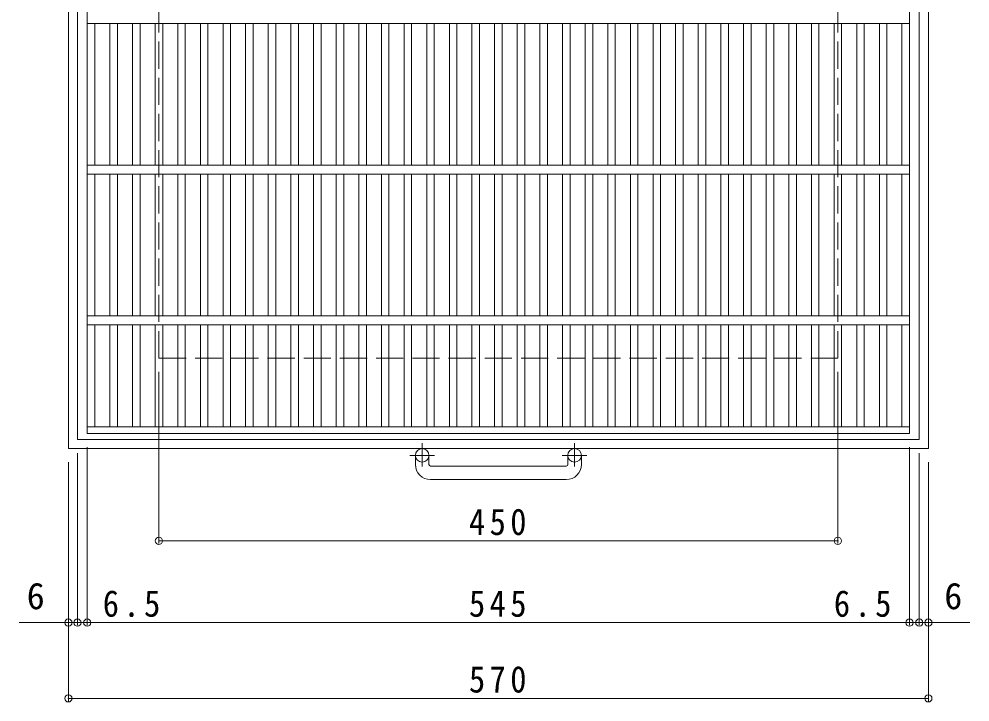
# Model space of a CAD drawing. Units: millimetres, scale not verified. Extents: x -862 to 1052, y -822 to 779.
# Drawn here: x -862 to -232, y -193 to 260 of the extents above; entities that cross this region are included whole.
import ezdxf
from ezdxf.enums import TextEntityAlignment as Align

# ---------------------------------------------------------------- set-up
doc = ezdxf.new("R2010")
doc.units = ezdxf.units.MM
doc.header["$LTSCALE"] = 6
doc.header["$PDMODE"] = 32
doc.header["$PDSIZE"] = 4.8
doc.linetypes.add('CHAIN1', pattern=[8, 5, -1, 1, -1])
doc.linetypes.add('DASHED3', pattern=[4, 3, -1])
for name, color, linetype, lineweight in [('B-1_ピット', 2, 'Continuous', 9), ('B-2_蓋', 3, 'Continuous', 9), ('B-4_寸法', 7, 'Continuous', 9)]:
    doc.layers.add(name, color=color, linetype=linetype, lineweight=lineweight)
doc.styles.add('ＭＳ ゴシック', font='')
doc.styles.get('ＭＳ ゴシック').set_extended_font_data('MS Gothic')

msp = doc.modelspace()

# ---------------------------------------------------------------- linework, layer by layer
at = {"layer": 'B-1_ピット'}
for p, q in [((-829.21, 545.152), (-829.21, -24.848)), ((-259.21, -24.848), (-259.21, 545.152)), ((-823.21, 539.152), (-823.21, -18.848)), ((-265.21, -18.848), (-265.21, 539.152)), ((-823.21, -18.848), (-265.21, -18.848)), ((-829.21, -24.848), (-259.21, -24.848)), ((-599.21, -35.448), (-599.21, -29.348)), ((-590.21, -35.448), (-590.21, -29.348)), ((-498.21, -35.448), (-498.21, -29.348)), ((-489.21, -35.448), (-489.21, -29.348)), ((-589.21, -36.447), (-499.21, -36.447)), ((-499.21, -45.447), (-589.21, -45.447))]:
    msp.add_line(p, q, dxfattribs=at)
at = {"layer": 'B-1_ピット', "linetype": 'DASHED3'}
for p, q in [((-769.21, 485.153), (-769.21, 35.151)), ((-319.21, 35.151), (-319.21, 485.153)), ((-769.21, 35.151), (-319.21, 35.151))]:
    msp.add_line(p, q, dxfattribs=at)
at = {"layer": 'B-1_ピット', "linetype": 'CHAIN1'}
for p, q in [((-594.71, -21.24), (-594.71, -36.837)), ((-493.71, -21.24), (-493.71, -36.837)), ((-586.547, -29.348), (-602.954, -29.348)), ((-485.547, -29.348), (-501.954, -29.348))]:
    msp.add_line(p, q, dxfattribs=at)
at = {"layer": 'B-1_ピット'}
for centre in [(-594.71, -29.348), (-493.71, -29.348)]:
    msp.add_circle(centre, 4.5, dxfattribs=at)
for centre, radius, start, end in [((-589.21, -35.448), 10, 180, 270), ((-589.21, -35.448), 1, 180, 270), ((-499.21, -35.448), 10, 270, 0), ((-499.21, -35.448), 1, 270, 0)]:
    msp.add_arc(centre, radius, start, end, dxfattribs=at)
at = {"layer": 'B-2_蓋'}
for p, q in [((-816.71, 535.152), (-816.71, -14.848)), ((-271.71, 535.152), (-271.71, -14.848)), ((-271.71, 257.151), (-816.71, 257.151)), ((-811.71, 163.152), (-811.71, 257.151)), ((-801.71, 163.152), (-801.71, 257.151)), ((-796.71, 163.152), (-796.71, 257.151)), ((-786.71, 163.152), (-786.71, 257.151)), ((-781.71, 163.152), (-781.71, 257.151)), ((-771.71, 163.152), (-771.71, 257.151)), ((-766.71, 163.152), (-766.71, 257.151)), ((-756.71, 163.152), (-756.71, 257.151)), ((-751.71, 163.152), (-751.71, 257.151)), ((-741.71, 163.152), (-741.71, 257.151)), ((-736.71, 163.152), (-736.71, 257.151)), ((-726.71, 163.152), (-726.71, 257.151)), ((-721.71, 163.152), (-721.71, 257.151)), ((-711.71, 163.152), (-711.71, 257.151)), ((-706.71, 163.152), (-706.71, 257.151)), ((-696.71, 163.152), (-696.71, 257.151)), ((-691.71, 163.152), (-691.71, 257.151)), ((-681.71, 163.152), (-681.71, 257.151)), ((-676.71, 163.152), (-676.71, 257.151)), ((-666.71, 163.152), (-666.71, 257.151)), ((-661.71, 163.152), (-661.71, 257.151)), ((-651.71, 163.152), (-651.71, 257.151)), ((-646.71, 163.152), (-646.71, 257.151)), ((-636.71, 163.152), (-636.71, 257.151)), ((-631.71, 163.152), (-631.71, 257.151)), ((-621.71, 163.152), (-621.71, 257.151)), ((-616.71, 163.152), (-616.71, 257.151)), ((-606.71, 163.152), (-606.71, 257.151)), ((-601.71, 163.152), (-601.71, 257.151)), ((-591.71, 163.152), (-591.71, 257.151)), ((-586.71, 163.152), (-586.71, 257.151)), ((-576.71, 163.152), (-576.71, 257.151)), ((-571.71, 163.152), (-571.71, 257.151)), ((-561.71, 163.152), (-561.71, 257.151)), ((-556.71, 163.152), (-556.71, 257.151)), ((-546.71, 163.152), (-546.71, 257.151)), ((-541.71, 163.152), (-541.71, 257.151)), ((-531.71, 163.152), (-531.71, 257.151)), ((-526.71, 163.152), (-526.71, 257.151)), ((-516.71, 163.152), (-516.71, 257.151)), ((-511.71, 163.152), (-511.71, 257.151)), ((-501.71, 163.152), (-501.71, 257.151)), ((-496.71, 163.152), (-496.71, 257.151)), ((-486.71, 163.152), (-486.71, 257.151)), ((-481.71, 163.152), (-481.71, 257.151)), ((-471.71, 163.152), (-471.71, 257.151)), ((-466.71, 163.152), (-466.71, 257.151)), ((-456.71, 163.152), (-456.71, 257.151)), ((-451.71, 163.152), (-451.71, 257.151)), ((-441.71, 163.152), (-441.71, 257.151)), ((-436.71, 163.152), (-436.71, 257.151)), ((-426.71, 163.152), (-426.71, 257.151)), ((-421.71, 163.152), (-421.71, 257.151)), ((-411.71, 163.152), (-411.71, 257.151)), ((-406.71, 163.152), (-406.71, 257.151)), ((-396.71, 163.152), (-396.71, 257.151)), ((-391.71, 163.152), (-391.71, 257.151)), ((-381.71, 163.152), (-381.71, 257.151)), ((-376.71, 163.152), (-376.71, 257.151)), ((-366.71, 163.152), (-366.71, 257.151)), ((-361.71, 163.152), (-361.71, 257.151)), ((-351.71, 163.152), (-351.71, 257.151)), ((-346.71, 163.152), (-346.71, 257.151)), ((-336.71, 163.152), (-336.71, 257.151)), ((-331.71, 163.152), (-331.71, 257.151)), ((-321.71, 163.152), (-321.71, 257.151)), ((-316.71, 163.152), (-316.71, 257.151)), ((-306.71, 163.152), (-306.71, 257.151)), ((-301.71, 163.152), (-301.71, 257.151)), ((-291.71, 163.152), (-291.71, 257.151)), ((-286.71, 163.152), (-286.71, 257.151)), ((-276.71, 163.152), (-276.71, 257.151)), ((-271.71, 163.152), (-816.71, 163.152)), ((-271.71, 157.151), (-816.71, 157.151)), ((-811.71, 63.152), (-811.71, 157.151)), ((-801.71, 63.152), (-801.71, 157.151)), ((-796.71, 63.152), (-796.71, 157.151)), ((-786.71, 63.152), (-786.71, 157.151)), ((-781.71, 63.152), (-781.71, 157.151)), ((-771.71, 63.152), (-771.71, 157.151)), ((-766.71, 63.152), (-766.71, 157.151)), ((-756.71, 63.152), (-756.71, 157.151)), ((-751.71, 63.152), (-751.71, 157.151)), ((-741.71, 63.152), (-741.71, 157.151)), ((-736.71, 63.152), (-736.71, 157.151)), ((-726.71, 63.152), (-726.71, 157.151)), ((-721.71, 63.152), (-721.71, 157.151)), ((-711.71, 63.152), (-711.71, 157.151)), ((-706.71, 63.152), (-706.71, 157.151)), ((-696.71, 63.152), (-696.71, 157.151)), ((-691.71, 63.152), (-691.71, 157.151)), ((-681.71, 63.152), (-681.71, 157.151)), ((-676.71, 63.152), (-676.71, 157.151)), ((-666.71, 63.152), (-666.71, 157.151)), ((-661.71, 63.152), (-661.71, 157.151)), ((-651.71, 63.152), (-651.71, 157.151)), ((-646.71, 63.152), (-646.71, 157.151)), ((-636.71, 63.152), (-636.71, 157.151)), ((-631.71, 63.152), (-631.71, 157.151)), ((-621.71, 63.152), (-621.71, 157.151)), ((-616.71, 63.152), (-616.71, 157.151)), ((-606.71, 63.152), (-606.71, 157.151)), ((-601.71, 63.152), (-601.71, 157.151)), ((-591.71, 63.152), (-591.71, 157.151)), ((-586.71, 63.152), (-586.71, 157.151)), ((-576.71, 63.152), (-576.71, 157.151)), ((-571.71, 63.152), (-571.71, 157.151)), ((-561.71, 63.152), (-561.71, 157.151)), ((-556.71, 63.152), (-556.71, 157.151)), ((-546.71, 63.152), (-546.71, 157.151)), ((-541.71, 63.152), (-541.71, 157.151)), ((-531.71, 63.152), (-531.71, 157.151)), ((-526.71, 63.152), (-526.71, 157.151)), ((-516.71, 63.152), (-516.71, 157.151)), ((-511.71, 63.152), (-511.71, 157.151)), ((-501.71, 63.152), (-501.71, 157.151)), ((-496.71, 63.152), (-496.71, 157.151)), ((-486.71, 63.152), (-486.71, 157.151)), ((-481.71, 63.152), (-481.71, 157.151)), ((-471.71, 63.152), (-471.71, 157.151)), ((-466.71, 63.152), (-466.71, 157.151)), ((-456.71, 63.152), (-456.71, 157.151)), ((-451.71, 63.152), (-451.71, 157.151)), ((-441.71, 63.152), (-441.71, 157.151)), ((-436.71, 63.152), (-436.71, 157.151)), ((-426.71, 63.152), (-426.71, 157.151)), ((-421.71, 63.152), (-421.71, 157.151)), ((-411.71, 63.152), (-411.71, 157.151)), ((-406.71, 63.152), (-406.71, 157.151)), ((-396.71, 63.152), (-396.71, 157.151)), ((-391.71, 63.152), (-391.71, 157.151)), ((-381.71, 63.152), (-381.71, 157.151)), ((-376.71, 63.152), (-376.71, 157.151)), ((-366.71, 63.152), (-366.71, 157.151)), ((-361.71, 63.152), (-361.71, 157.151)), ((-351.71, 63.152), (-351.71, 157.151)), ((-346.71, 63.152), (-346.71, 157.151)), ((-336.71, 63.152), (-336.71, 157.151)), ((-331.71, 63.152), (-331.71, 157.151)), ((-321.71, 63.152), (-321.71, 157.151)), ((-316.71, 63.152), (-316.71, 157.151)), ((-306.71, 63.152), (-306.71, 157.151)), ((-301.71, 63.152), (-301.71, 157.151)), ((-291.71, 63.152), (-291.71, 157.151)), ((-286.71, 63.152), (-286.71, 157.151)), ((-276.71, 63.152), (-276.71, 157.151)), ((-271.71, 63.152), (-816.71, 63.152)), ((-271.71, 57.151), (-816.71, 57.151)), ((-811.71, -10.348), (-811.71, 57.151)), ((-801.71, -10.348), (-801.71, 57.151)), ((-796.71, -10.348), (-796.71, 57.151)), ((-786.71, -10.348), (-786.71, 57.151)), ((-781.71, -10.348), (-781.71, 57.151)), ((-771.71, -10.348), (-771.71, 57.151)), ((-766.71, -10.348), (-766.71, 57.151)), ((-756.71, -10.348), (-756.71, 57.151)), ((-751.71, -10.348), (-751.71, 57.151)), ((-741.71, -10.348), (-741.71, 57.151)), ((-736.71, -10.348), (-736.71, 57.151)), ((-726.71, -10.348), (-726.71, 57.151)), ((-721.71, -10.348), (-721.71, 57.151)), ((-711.71, -10.348), (-711.71, 57.151)), ((-706.71, -10.348), (-706.71, 57.151)), ((-696.71, -10.348), (-696.71, 57.151)), ((-691.71, -10.348), (-691.71, 57.151)), ((-681.71, -10.348), (-681.71, 57.151)), ((-676.71, -10.348), (-676.71, 57.151)), ((-666.71, -10.348), (-666.71, 57.151)), ((-661.71, -10.348), (-661.71, 57.151)), ((-651.71, -10.348), (-651.71, 57.151)), ((-646.71, -10.348), (-646.71, 57.151)), ((-636.71, -10.348), (-636.71, 57.151)), ((-631.71, -10.348), (-631.71, 57.151)), ((-621.71, -10.348), (-621.71, 57.151)), ((-616.71, -10.348), (-616.71, 57.151)), ((-606.71, -10.348), (-606.71, 57.151)), ((-601.71, -10.348), (-601.71, 57.151)), ((-591.71, -10.348), (-591.71, 57.151)), ((-586.71, -10.348), (-586.71, 57.151)), ((-576.71, -10.348), (-576.71, 57.151)), ((-571.71, -10.348), (-571.71, 57.151)), ((-561.71, -10.348), (-561.71, 57.151)), ((-556.71, -10.348), (-556.71, 57.151)), ((-546.71, -10.348), (-546.71, 57.151)), ((-541.71, -10.348), (-541.71, 57.151)), ((-531.71, -10.348), (-531.71, 57.151)), ((-526.71, -10.348), (-526.71, 57.151)), ((-516.71, -10.348), (-516.71, 57.151)), ((-511.71, -10.348), (-511.71, 57.151)), ((-501.71, -10.348), (-501.71, 57.151)), ((-496.71, -10.348), (-496.71, 57.151)), ((-486.71, -10.348), (-486.71, 57.151)), ((-481.71, -10.348), (-481.71, 57.151)), ((-471.71, -10.348), (-471.71, 57.151)), ((-466.71, -10.348), (-466.71, 57.151)), ((-456.71, -10.348), (-456.71, 57.151)), ((-451.71, -10.348), (-451.71, 57.151)), ((-441.71, -10.348), (-441.71, 57.151)), ((-436.71, -10.348), (-436.71, 57.151)), ((-426.71, -10.348), (-426.71, 57.151)), ((-421.71, -10.348), (-421.71, 57.151)), ((-411.71, -10.348), (-411.71, 57.151)), ((-406.71, -10.348), (-406.71, 57.151)), ((-396.71, -10.348), (-396.71, 57.151)), ((-391.71, -10.348), (-391.71, 57.151)), ((-381.71, -10.348), (-381.71, 57.151)), ((-376.71, -10.348), (-376.71, 57.151)), ((-366.71, -10.348), (-366.71, 57.151)), ((-361.71, -10.348), (-361.71, 57.151)), ((-351.71, -10.348), (-351.71, 57.151)), ((-346.71, -10.348), (-346.71, 57.151)), ((-336.71, -10.348), (-336.71, 57.151)), ((-331.71, -10.348), (-331.71, 57.151)), ((-321.71, -10.348), (-321.71, 57.151)), ((-316.71, -10.348), (-316.71, 57.151)), ((-306.71, -10.348), (-306.71, 57.151)), ((-301.71, -10.348), (-301.71, 57.151)), ((-291.71, -10.348), (-291.71, 57.151)), ((-286.71, -10.348), (-286.71, 57.151)), ((-276.71, -10.348), (-276.71, 57.151)), ((-271.71, -10.348), (-816.71, -10.348)), ((-271.71, -14.848), (-816.71, -14.848))]:
    msp.add_line(p, q, dxfattribs=at)
at = {"layer": 'B-4_寸法'}
for p, q in [((-769.21, 26.151), (-769.21, -87.882)), ((-319.21, 26.151), (-319.21, -87.882)), ((-816.71, -23.848), (-816.71, -142.1)), ((-271.71, -23.848), (-271.71, -142.1)), ((-823.21, -27.848), (-823.21, -142.1)), ((-265.21, -27.848), (-265.21, -142.1)), ((-829.21, -192.378), (-829.21, -33.848)), ((-259.21, -33.848), (-259.21, -192.378)), ((-769.21, -86.082), (-319.21, -86.082)), ((-861.922, -140.3), (-231.631, -140.3)), ((-259.21, -149.3), (-259.21, -142.1)), ((-829.21, -190.578), (-259.21, -190.578))]:
    msp.add_line(p, q, dxfattribs=at)
for p in [(-769.21, -86.082), (-319.21, -86.082), (-829.21, -140.3), (-823.21, -140.3), (-816.71, -140.3), (-271.71, -140.3), (-265.21, -140.3), (-259.21, -140.3), (-829.21, -190.578), (-259.21, -190.578)]:
    msp.add_point(p, dxfattribs=at)

# ---------------------------------------------------------------- texts
at = {"layer": 'B-4_寸法', "color": 2, "style": 'ＭＳ ゴシック'}
for p in [(-856.832, -136.7), (-248.667, -136.7)]:
    msp.add_text('6', height=17.6, dxfattribs=at).set_placement(p, align=Align.BOTTOM_LEFT)
at = {"layer": 'B-4_寸法', "color": 2, "char_height": 17.6, "attachment_point": 7, "style": 'ＭＳ ゴシック'}
for s, insert in [('\\T1.27;\\W0.9;450', (-563.71, -82.482)), ('\\T1.27;\\W0.9;6.5', (-806.418, -136.7)), ('\\T1.27;\\W0.9;545', (-563.71, -136.7)), ('\\T1.27;\\W0.9;6.5', (-321.838, -136.7)), ('\\T1.27;\\W0.9;570', (-563.71, -186.978))]:
    msp.add_mtext(s, dxfattribs=dict(at, insert=insert))

doc.saveas('drawing.dxf')
